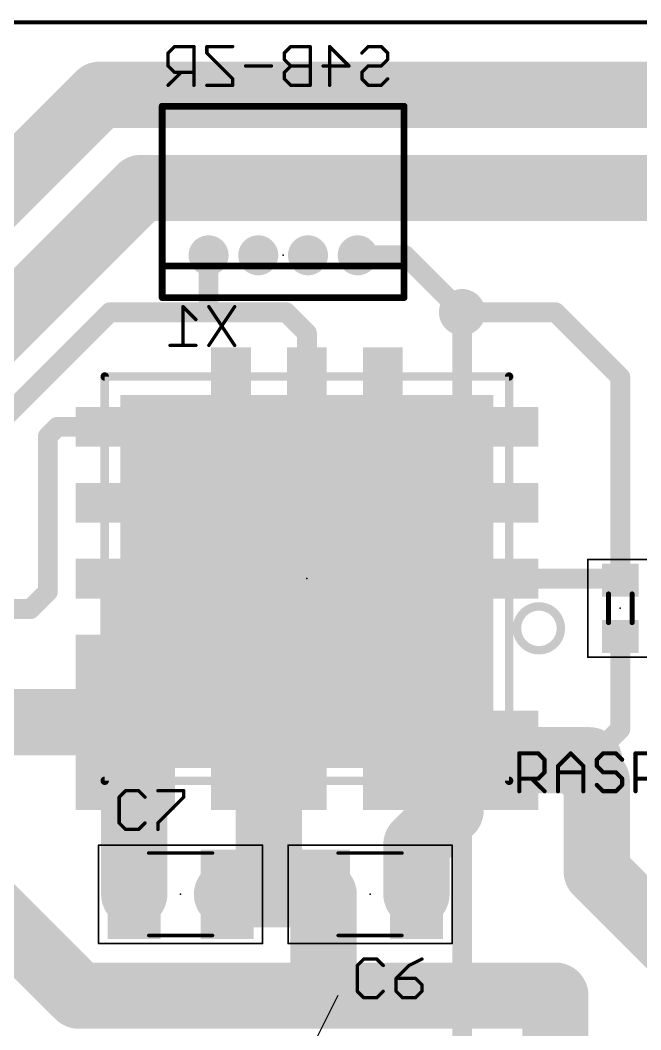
# Model space of a CAD drawing. Extents: x 0.9 to 89, y 3.1 to 59.4.
# Drawn here: x 32.29 to 51.02, y 28.97 to 59.44 of the extents above; entities that cross this region are included whole.
import ezdxf

# ---------------------------------------------------------------- set-up
doc = ezdxf.new("R2010")
doc.units = 0
for name, color, linetype in [('1', 22, 'CONTINUOUS'), ('16', 175, 'CONTINUOUS'), ('17', 82, 'CONTINUOUS'), ('18', 82, 'CONTINUOUS'), ('19', 53, 'CONTINUOUS'), ('21', 253, 'CONTINUOUS'), ('22', 253, 'CONTINUOUS'), ('23', 7, 'CONTINUOUS'), ('24', 7, 'CONTINUOUS'), ('25', 253, 'CONTINUOUS'), ('26', 253, 'CONTINUOUS'), ('27', 253, 'CONTINUOUS'), ('28', 253, 'CONTINUOUS'), ('39', 22, 'CONTINUOUS'), ('41', 22, 'CONTINUOUS'), ('51', 253, 'CONTINUOUS'), ('52', 253, 'CONTINUOUS')]:
    doc.layers.add(name, color=color, linetype=linetype)

# ---------------------------------------------------------------- blocks, each defined once
blk = doc.blocks.new('RECT')
blk.add_solid([(-0.5, -0.5), (0.5, -0.5), (-0.5, 0.5), (0.5, 0.5)])
blk = doc.blocks.new('ROUNDP')
at = {"const_width": 0.5}
blk.add_lwpolyline([(0, -0.25, 1), (0, 0.25, 1), (0, -0.25)], format="xyb", dxfattribs=at)
blk = doc.blocks.new('ROUNDV')
at = {"const_width": 0.5}
blk.add_lwpolyline([(0, -0.25, 1), (0, 0.25, 1), (0, -0.25)], format="xyb", dxfattribs=at)

msp = doc.modelspace()

# ---------------------------------------------------------------- linework, layer by layer
at = {"layer": '1'}
for points, const_width in [([(88.75, 59.375), (3.125, 59.375)], 0.1), ([(28.125, 50.625), (34.6875, 57.1875)], 2), ([(34.6875, 57.1875), (69.6875, 57.1875)], 2), ([(35.9375, 54.375), (29.0625, 47.5)], 2), ([(54.0625, 54.375), (35.9375, 54.375)], 2), ([(37.975, 52.3425), (37.975, 50.775)], 0.6), ([(42.475, 52.3425), (43.9075, 52.3425)], 0.6), ([(43.9075, 52.3425), (45.625, 50.625)], 0.6), ([(31.6325, 47.2575), (35, 50.625)], 0.6), ([(35, 50.625), (38.125, 50.625)], 0.6), ([(37.975, 50.775), (38.125, 50.625)], 0.6), ([(38.125, 50.625), (40.3125, 50.625)], 0.6), ([(40.3125, 50.625), (40.9425, 49.995)], 0.6), ([(45.625, 50.625), (48.4375, 50.625)], 0.6), ([(48.4375, 50.625), (48.75, 50.3125)], 0.6), ([(50.3975, 48.665), (48.75, 50.3125)], 0.6), ([(40.9425, 48.065), (40.9425, 49.995)], 0.6), ([(50.3975, 42.54), (50.3975, 48.665)], 0.6), ([(40.9425, 47.505), (40.9425, 48.065)], 0.6), ([(40.9375, 47.5), (40.9425, 47.505)], 0.6), ([(40.9375, 47.5), (40.9375, 37.1875)], 0.6), ([(33.415, 47.165), (33.125, 46.875)], 0.6), ([(35.4625, 47.165), (33.415, 47.165)], 0.6), ([(33.125, 46.875), (33.125, 42.1875)], 0.6), ([(35.4625, 42.585), (35.4625, 38.25)], 1), ([(46.4225, 42.585), (50.3525, 42.585)], 0.6), ([(50.3525, 42.585), (50.3975, 42.54)], 0.6), ([(33.125, 42.1875), (32.605, 41.6675)], 0.6), ([(31.6325, 41.6675), (32.605, 41.6675)], 0.6), ([(50.3975, 40.84), (50.3975, 38.045)], 0.6), ([(35.4625, 38.25), (28, 38.25)], 2), ([(35.7325, 37.98), (35.4625, 38.25)], 2), ([(35.7325, 33.06), (35.7325, 37.98)], 2), ([(39.7975, 37.105), (39.7975, 33.17)], 2), ([(45.2775, 37.105), (45.2775, 35.59)], 2), ([(45.2775, 37.105), (49.0625, 37.105)], 2), ([(49.0625, 37.105), (49.4575, 37.105)], 2), ([(49.6875, 36.48), (49.0625, 37.105)], 2), ([(50.3975, 38.045), (49.4575, 37.105)], 0.6), ([(39.7975, 37.105), (39.88, 37.1875)], 0.6), ([(39.88, 37.1875), (40.9375, 37.1875)], 0.6), ([(49.6875, 33.75), (49.6875, 36.48)], 2), ([(45.2775, 35.59), (44.2475, 34.56)], 2), ([(44.2475, 33.06), (44.2475, 34.56)], 2), ([(30, 34.0625), (34.0625, 30)], 2), ([(53.3075, 30.13), (49.6875, 33.75)], 2), ([(39.7975, 33.17), (39.6875, 33.06)], 2), ([(39.6875, 33.06), (38.5325, 33.06)], 2), ([(41.4475, 33.06), (39.6875, 33.06)], 2), ([(41.4475, 33.06), (41.4475, 30.4275)], 2), ([(41.4475, 30.4275), (41.875, 30)], 2), ([(41.875, 30), (34.0625, 30)], 2), ([(41.875, 30), (48.4375, 30)], 2)]:
    msp.add_lwpolyline(points, dxfattribs=dict(at, const_width=const_width))
for points, const_width in [([(34.6875, 57.6875, 1), (34.6875, 56.6875)], 1), ([(35.0411, 56.8339, 1), (34.3339, 57.5411)], 1), ([(35.9375, 54.875, 1), (35.9375, 53.875)], 1), ([(36.2911, 54.0214, 1), (35.5839, 54.7286)], 1), ([(38.125, 52.3425, 1), (37.825, 52.3425)], 0.3), ([(42.475, 52.4925, 1), (42.475, 52.1925)], 0.3), ([(44.0136, 52.4486, 1), (43.8014, 52.2364)], 0.3), ([(43.9075, 52.1925, 1), (43.9075, 52.4925)], 0.3), ([(35, 50.775, 1), (35, 50.475)], 0.3), ([(35.1061, 50.5189, 1), (34.8939, 50.7311)], 0.3), ([(38.0811, 50.8811, 1), (37.8689, 50.6689)], 0.3), ([(37.825, 50.775, 1), (38.125, 50.775)], 0.3), ([(38.125, 50.775, 1), (38.125, 50.475)], 0.3), ([(38.125, 50.475, 1), (38.125, 50.775)], 0.3), ([(40.4186, 50.7311, 1), (40.2064, 50.5189)], 0.3), ([(40.3125, 50.475, 1), (40.3125, 50.775)], 0.3), ([(45.625, 50.775, 1), (45.625, 50.475)], 0.3), ([(48.5436, 50.7311, 1), (48.3314, 50.5189)], 0.3), ([(48.4375, 50.475, 1), (48.4375, 50.775)], 0.3), ([(38.0189, 50.5189, 1), (38.2311, 50.7311)], 0.3), ([(45.5189, 50.5189, 1), (45.7311, 50.7311)], 0.3), ([(48.8561, 50.4186, 1), (48.6439, 50.2064)], 0.3), ([(41.0925, 49.995, 1), (40.7925, 49.995)], 0.3), ([(48.6439, 50.2064, 1), (48.8561, 50.4186)], 0.3), ([(40.8364, 49.8889, 1), (41.0486, 50.1011)], 0.3), ([(50.5475, 48.665, 1), (50.2475, 48.665)], 0.3), ([(50.2914, 48.5589, 1), (50.5036, 48.7711)], 0.3), ([(41.0925, 48.065, 1), (40.7925, 48.065)], 0.3), ([(40.7925, 48.065, 1), (41.0925, 48.065)], 0.3), ([(41.0875, 47.5, 1), (40.7875, 47.5)], 0.3), ([(40.8314, 47.6061, 1), (41.0436, 47.3939)], 0.3), ([(40.7925, 47.505, 1), (41.0925, 47.505)], 0.3), ([(41.0486, 47.3989, 1), (40.8364, 47.6111)], 0.3), ([(33.415, 47.315, 1), (33.415, 47.015)], 0.3), ([(33.5211, 47.0589, 1), (33.3089, 47.2711)], 0.3), ([(35.4625, 47.015, 1), (35.4625, 47.315)], 0.3), ([(33.275, 46.875, 1), (32.975, 46.875)], 0.3), ([(33.0189, 46.9811, 1), (33.2311, 46.7689)], 0.3), ([(35.7125, 42.585, 1), (35.2125, 42.585)], 0.5), ([(46.4225, 42.735, 1), (46.4225, 42.435)], 0.3), ([(50.4586, 42.6911, 1), (50.2464, 42.4789)], 0.3), ([(50.2475, 42.54, 1), (50.5475, 42.54)], 0.3), ([(50.2914, 42.4339, 1), (50.5036, 42.6461)], 0.3), ([(50.3525, 42.435, 1), (50.3525, 42.735)], 0.3), ([(33.2311, 42.0814, 1), (33.0189, 42.2936)], 0.3), ([(32.975, 42.1875, 1), (33.275, 42.1875)], 0.3), ([(32.4989, 41.7736, 1), (32.7111, 41.5614)], 0.3), ([(32.605, 41.5175, 1), (32.605, 41.8175)], 0.3), ([(50.5475, 40.84, 1), (50.2475, 40.84)], 0.3), ([(35.8161, 38.6036, 1), (35.1089, 37.8964)], 1), ([(35.4625, 37.75, 1), (35.4625, 38.75)], 1), ([(36.2325, 37.98, 1), (35.2325, 37.98)], 1), ([(35.3789, 37.6264, 1), (36.0861, 38.3336)], 1), ([(35.2125, 38.25, 1), (35.7125, 38.25)], 0.5), ([(40.2975, 37.105, 1), (39.2975, 37.105)], 1), ([(45.7775, 37.105, 1), (44.7775, 37.105)], 1), ([(45.2775, 37.605, 1), (45.2775, 36.605)], 1), ([(49.4161, 37.4586, 1), (48.7089, 36.7514)], 1), ([(49.0625, 37.605, 1), (49.0625, 36.605)], 1), ([(49.0625, 36.605, 1), (49.0625, 37.605)], 1), ([(49.4575, 36.605, 1), (49.4575, 37.605)], 1), ([(50.2475, 38.045, 1), (50.5475, 38.045)], 0.3), ([(50.5036, 37.9389, 1), (50.2914, 38.1511)], 0.3), ([(39.88, 37.3375, 1), (39.88, 37.0375)], 0.3), ([(39.9861, 37.0814, 1), (39.7739, 37.2936)], 0.3), ([(40.9375, 37.0375, 1), (40.9375, 37.3375)], 0.3), ([(50.1875, 36.48, 1), (49.1875, 36.48)], 1), ([(39.6914, 37.2111, 1), (39.9036, 36.9989)], 0.3), ([(40.7875, 37.1875, 1), (41.0875, 37.1875)], 0.3), ([(49.3339, 36.1264, 1), (50.0411, 36.8336)], 1), ([(49.3514, 37.2111, 1), (49.5636, 36.9989)], 0.3), ([(45.6311, 35.2364, 1), (44.9239, 35.9436)], 1), ([(44.7775, 35.59, 1), (45.7775, 35.59)], 1), ([(43.8939, 34.9136, 1), (44.6011, 34.2064)], 1), ([(44.7475, 34.56, 1), (43.7475, 34.56)], 1), ([(50.0411, 34.1036, 1), (49.3339, 33.3964)], 1), ([(40.1511, 32.8164, 1), (39.4439, 33.5236)], 1), ([(49.1875, 33.75, 1), (50.1875, 33.75)], 1), ([(38.5325, 33.56, 1), (38.5325, 32.56)], 1), ([(39.3339, 33.4136, 1), (40.0411, 32.7064)], 1), ([(39.6875, 33.56, 1), (39.6875, 32.56)], 1), ([(39.6875, 32.56, 1), (39.6875, 33.56)], 1), ([(41.9475, 33.06, 1), (40.9475, 33.06)], 1), ([(41.4475, 32.56, 1), (41.4475, 33.56)], 1), ([(35.2325, 33.06, 1), (36.2325, 33.06)], 1), ([(39.2975, 33.17, 1), (40.2975, 33.17)], 1), ([(43.7475, 33.06, 1), (44.7475, 33.06)], 1), ([(41.8011, 30.7811, 1), (41.0939, 30.0739)], 1), ([(34.0625, 30.5, 1), (34.0625, 29.5)], 1), ([(33.7089, 29.6464, 1), (34.4161, 30.3536)], 1), ([(40.9475, 30.4275, 1), (41.9475, 30.4275)], 1), ([(41.875, 30.5, 1), (41.875, 29.5)], 1), ([(41.5214, 29.6464, 1), (42.2286, 30.3536)], 1), ([(41.875, 29.5, 1), (41.875, 30.5)], 1), ([(48.4375, 29.5, 1), (48.4375, 30.5)], 1)]:
    msp.add_lwpolyline(points, format="xyb", dxfattribs=dict(at, const_width=const_width))
at = {"layer": '16'}
for points, const_width in [([(45.625, 27.1875), (45.625, 50.625)], 0.6), ([(48.4375, 30), (48.4375, 5.625)], 2)]:
    msp.add_lwpolyline(points, dxfattribs=dict(at, const_width=const_width))
for points, const_width in [([(45.775, 50.625, 1), (45.475, 50.625)], 0.3), ([(48.9375, 30, 1), (47.9375, 30)], 1)]:
    msp.add_lwpolyline(points, format="xyb", dxfattribs=dict(at, const_width=const_width))
at = {"layer": '19'}
msp.add_line((41.875, 30), (40.625, 27.5), dxfattribs=at)
at = {"layer": '21'}
for points, const_width in [([(85.4375, 59.375), (6.4375, 59.375)], 0.127), ([(47.0425, 48.685), (34.8425, 48.685)], 0.254), ([(34.8425, 48.685), (34.8425, 36.485)], 0.254), ([(47.0425, 36.485), (47.0425, 48.685)], 0.254), ([(34.8425, 36.485), (47.0425, 36.485)], 0.254)]:
    msp.add_lwpolyline(points, dxfattribs=dict(at, const_width=const_width))
for points, const_width in [([(34.8425, 48.7485, 1), (34.8425, 48.6215)], 0.127), ([(34.906, 48.685, 1), (34.779, 48.685)], 0.127), ([(47.106, 48.685, 1), (46.979, 48.685)], 0.127), ([(47.0425, 48.6215, 1), (47.0425, 48.7485)], 0.127), ([(47.9425, 40.4237, 1), (47.9425, 41.7463, 1), (47.9425, 40.4237)], 0.254), ([(34.8425, 36.5485, 1), (34.8425, 36.4215)], 0.127), ([(47.0425, 36.4215, 1), (47.0425, 36.5485)], 0.127), ([(34.779, 36.485, 1), (34.906, 36.485)], 0.127), ([(46.979, 36.485, 1), (47.106, 36.485)], 0.127)]:
    msp.add_lwpolyline(points, format="xyb", dxfattribs=dict(at, const_width=const_width))
at = {"layer": '22', "const_width": 0.2032}
for points in [[(43.875, 56.8425), (36.575, 56.8425)], [(36.575, 56.8425), (36.575, 51.0675)], [(43.875, 51.0675), (43.875, 56.8425)], [(43.875, 51.0675), (36.575, 51.0675)]]:
    msp.add_lwpolyline(points, dxfattribs=at)
at = {"layer": '22', "const_width": 0.1016}
for points in [[(36.575, 56.8933, 1), (36.575, 56.7917)], [(36.6258, 56.8425, 1), (36.5242, 56.8425)], [(43.9258, 56.8425, 1), (43.8242, 56.8425)], [(43.875, 56.7917, 1), (43.875, 56.8933)], [(36.575, 51.1183, 1), (36.575, 51.0167)], [(36.5242, 51.0675, 1), (36.6258, 51.0675)], [(43.8242, 51.0675, 1), (43.9258, 51.0675)], [(43.875, 51.0167, 1), (43.875, 51.1183)]]:
    msp.add_lwpolyline(points, format="xyb", dxfattribs=at)
at = {"layer": '23'}
for p in [(40.9425, 42.585), (50.3975, 41.69), (37.1325, 33.06), (42.8475, 33.06)]:
    msp.add_point(p, dxfattribs=at)
at = {"layer": '24'}
msp.add_point((40.225, 52.3425), dxfattribs=at)
at = {"layer": '25', "const_width": 0.0508}
for points in [[(35.2603, 36.0083, 1), (35.2963, 35.9723)], [(35.3037, 35.9903, 1), (35.2529, 35.9903)], [(35.4732, 36.2106, 1), (35.4732, 36.1598)], [(35.4912, 36.1672, 1), (35.4552, 36.2032)], [(35.881, 36.2032, 1), (35.845, 36.1672)], [(35.863, 36.1598, 1), (35.863, 36.2106)], [(36.0399, 35.9723, 1), (36.0759, 36.0083)], [(36.4477, 36.2106, 1), (36.4477, 36.1598)], [(37.2527, 36.1852, 1), (37.2019, 36.1852)], [(37.2019, 35.9903, 1), (37.2527, 35.9903)], [(37.2453, 35.9723, 1), (37.2093, 36.0083)], [(37.2273, 36.1598, 1), (37.2273, 36.2106)], [(35.2963, 35.2287, 1), (35.2603, 35.1927)], [(35.2529, 35.2107, 1), (35.3037, 35.2107)], [(35.4732, 35.0412, 1), (35.4732, 34.9904)], [(35.4552, 34.9978, 1), (35.4912, 35.0338)], [(35.845, 35.0338, 1), (35.881, 34.9978)], [(35.863, 34.9904, 1), (35.863, 35.0412)], [(36.0759, 35.1927, 1), (36.0399, 35.2287)], [(36.4297, 35.2287, 1), (36.4657, 35.1927)], [(36.4731, 35.2107, 1), (36.4223, 35.2107)], [(36.4223, 35.0158, 1), (36.4731, 35.0158)], [(42.6594, 31.1306, 1), (42.6594, 31.0798)], [(42.6774, 31.0872, 1), (42.6414, 31.1232)], [(43.0672, 31.1232, 1), (43.0312, 31.0872)], [(43.0492, 31.0798, 1), (43.0492, 31.1306)], [(44.4249, 31.0825, 1), (44.4021, 31.1279)], [(42.4465, 30.9283, 1), (42.4825, 30.8923)], [(42.4899, 30.9103, 1), (42.4391, 30.9103)], [(43.2261, 30.8923, 1), (43.2621, 30.9283)], [(44.0123, 30.933, 1), (44.0351, 30.8876)], [(44.0417, 30.8923, 1), (44.0057, 30.9283)], [(43.6159, 30.5385, 1), (43.6519, 30.5025)], [(43.6593, 30.5205, 1), (43.6085, 30.5205)], [(43.6339, 30.5459, 1), (43.6339, 30.4951)], [(44.2366, 30.5385, 1), (44.2006, 30.5025)], [(44.2186, 30.4951, 1), (44.2186, 30.5459)], [(42.4825, 30.1487, 1), (42.4465, 30.1127)], [(43.2621, 30.1127, 1), (43.2261, 30.1487)], [(43.6519, 30.1487, 1), (43.6159, 30.1127)], [(44.4389, 30.3256, 1), (44.3881, 30.3256)], [(44.3955, 30.3076, 1), (44.4315, 30.3436)], [(44.4315, 30.1127, 1), (44.3955, 30.1487)], [(42.4391, 30.1307, 1), (42.4899, 30.1307)], [(42.6594, 29.9612, 1), (42.6594, 29.9104)], [(42.6414, 29.9178, 1), (42.6774, 29.9538)], [(43.0312, 29.9538, 1), (43.0672, 29.9178)], [(43.0492, 29.9104, 1), (43.0492, 29.9612)], [(43.6085, 30.1307, 1), (43.6593, 30.1307)], [(43.8288, 29.9612, 1), (43.8288, 29.9104)], [(43.8108, 29.9178, 1), (43.8468, 29.9538)], [(44.2006, 29.9538, 1), (44.2366, 29.9178)], [(44.2186, 29.9104, 1), (44.2186, 29.9612)], [(44.3881, 30.1307, 1), (44.4389, 30.1307)]]:
    msp.add_lwpolyline(points, format="xyb", dxfattribs=at)
at = {"layer": '25', "const_width": 0.1016}
for points in [[(35.4732, 36.1852), (35.2783, 35.9903)], [(35.2783, 35.9903), (35.2783, 35.2107)], [(35.863, 36.1852), (35.4732, 36.1852)], [(36.0579, 35.9903), (35.863, 36.1852)], [(36.4477, 36.1852), (37.2273, 36.1852)], [(37.2273, 35.9903), (36.4477, 35.2107)], [(37.2273, 36.1852), (37.2273, 35.9903)], [(35.2783, 35.2107), (35.4732, 35.0158)], [(35.4732, 35.0158), (35.863, 35.0158)], [(35.863, 35.0158), (36.0579, 35.2107)], [(36.4477, 35.2107), (36.4477, 35.0158)], [(42.6594, 31.1052), (42.4645, 30.9103)], [(43.0492, 31.1052), (42.6594, 31.1052)], [(43.2441, 30.9103), (43.0492, 31.1052)], [(44.4135, 31.1052), (44.0237, 30.9103)], [(42.4645, 30.9103), (42.4645, 30.1307)], [(44.0237, 30.9103), (43.6339, 30.5205)], [(43.6339, 30.5205), (43.6339, 30.1307)], [(44.2186, 30.5205), (43.6339, 30.5205)], [(44.4135, 30.3256), (44.2186, 30.5205)], [(42.4645, 30.1307), (42.6594, 29.9358)], [(43.0492, 29.9358), (43.2441, 30.1307)], [(43.6339, 30.1307), (43.8288, 29.9358)], [(44.2186, 29.9358), (44.4135, 30.1307)], [(44.4135, 30.1307), (44.4135, 30.3256)], [(42.6594, 29.9358), (43.0492, 29.9358)], [(43.8288, 29.9358), (44.2186, 29.9358)]]:
    msp.add_lwpolyline(points, dxfattribs=at)
at = {"layer": '26', "const_width": 0.0508}
for points in [[(37.2218, 50.8107, 1), (37.1858, 50.7747)], [(37.2292, 50.7927, 1), (37.1784, 50.7927)], [(38.0045, 50.8068, 1), (37.9623, 50.7786)], [(38.7841, 50.7786, 1), (38.7419, 50.8068)], [(37.5756, 50.3849, 1), (37.6116, 50.4209)], [(36.814, 49.6487, 1), (36.814, 49.5979)], [(37.5936, 49.5979, 1), (37.5936, 49.6487)], [(37.1784, 49.6233, 1), (37.2292, 49.6233)], [(37.9623, 49.6374, 1), (38.0045, 49.6092)], [(38.7419, 49.6092, 1), (38.7841, 49.6374)]]:
    msp.add_lwpolyline(points, format="xyb", dxfattribs=at)
at = {"layer": '26', "const_width": 0.1016}
for points in [[(37.5936, 50.4029), (37.2038, 50.7927)], [(37.2038, 50.7927), (37.2038, 49.6233)], [(38.763, 50.7927), (37.9834, 49.6233)], [(37.9834, 50.7927), (38.763, 49.6233)], [(37.5936, 49.6233), (36.814, 49.6233)]]:
    msp.add_lwpolyline(points, dxfattribs=at)
at = {"layer": '27', "const_width": 0.127}
for points in [[(47.3498, 36.1685), (47.3498, 37.3125)], [(47.3498, 37.3125), (47.9218, 37.3125)], [(47.9218, 37.3125), (48.1125, 37.1218)], [(48.1125, 37.1218), (48.1125, 36.7405)], [(48.5192, 36.9312), (48.9005, 37.3125)], [(48.9005, 37.3125), (49.2819, 36.9312)], [(49.8793, 37.3125), (49.6886, 37.1218)], [(49.6886, 37.1218), (49.6886, 36.9312)], [(50.2606, 37.3125), (49.8793, 37.3125)], [(50.4513, 37.1218), (50.2606, 37.3125)], [(50.858, 36.1685), (50.858, 37.3125)], [(50.858, 37.3125), (51.43, 37.3125)], [(48.5192, 36.1685), (48.5192, 36.9312)], [(49.2819, 36.9312), (49.2819, 36.1685)], [(49.6886, 36.9312), (49.8793, 36.7405)], [(47.9218, 36.5498), (47.3498, 36.5498)], [(47.7311, 36.5498), (48.1125, 36.1685)], [(48.1125, 36.7405), (47.9218, 36.5498)], [(48.5192, 36.7405), (49.2819, 36.7405)], [(49.8793, 36.7405), (50.2606, 36.7405)], [(50.2606, 36.7405), (50.4513, 36.5498)], [(50.4513, 36.5498), (50.4513, 36.3592)], [(51.43, 36.5498), (50.858, 36.5498)], [(49.8793, 36.1685), (49.6886, 36.3592)], [(50.4513, 36.3592), (50.2606, 36.1685)], [(50.2606, 36.1685), (49.8793, 36.1685)]]:
    msp.add_lwpolyline(points, dxfattribs=at)
at = {"layer": '27', "const_width": 0.0635}
for points in [[(47.3816, 37.3125, 1), (47.3181, 37.3125)], [(47.3498, 37.3442, 1), (47.3498, 37.2807)], [(47.9442, 37.3349, 1), (47.8993, 37.29)], [(47.9218, 37.2807, 1), (47.9218, 37.3442)], [(48.1442, 37.1218, 1), (48.0807, 37.1218)], [(48.09, 37.0994, 1), (48.1349, 37.1443)], [(48.923, 37.3349, 1), (48.8781, 37.29)], [(48.923, 37.29, 1), (48.8781, 37.3349)], [(49.7204, 37.1218, 1), (49.6569, 37.1218)], [(49.6662, 37.1443, 1), (49.7111, 37.0994)], [(49.8793, 37.3442, 1), (49.8793, 37.2807)], [(49.9017, 37.29, 1), (49.8568, 37.3349)], [(50.283, 37.3349, 1), (50.2381, 37.29)], [(50.2606, 37.2807, 1), (50.2606, 37.3442)], [(50.4288, 37.0994, 1), (50.4737, 37.1443)], [(50.858, 37.3442, 1), (50.858, 37.2807)], [(50.8898, 37.3125, 1), (50.8263, 37.3125)], [(48.551, 36.9312, 1), (48.4875, 36.9312)], [(48.4968, 36.9536, 1), (48.5417, 36.9087)], [(49.3136, 36.9312, 1), (49.2501, 36.9312)], [(49.2594, 36.9087, 1), (49.3043, 36.9536)], [(49.6569, 36.9312, 1), (49.7204, 36.9312)], [(49.7111, 36.9536, 1), (49.6662, 36.9087)], [(47.3498, 36.5816, 1), (47.3498, 36.5181)], [(47.7536, 36.5723, 1), (47.7087, 36.5274)], [(47.8993, 36.5723, 1), (47.9442, 36.5274)], [(47.9218, 36.5181, 1), (47.9218, 36.5816)], [(48.0807, 36.7405, 1), (48.1442, 36.7405)], [(48.1349, 36.718, 1), (48.09, 36.7629)], [(48.5192, 36.7722, 1), (48.5192, 36.7087)], [(49.2819, 36.7087, 1), (49.2819, 36.7722)], [(49.8793, 36.7722, 1), (49.8793, 36.7087)], [(49.8568, 36.718, 1), (49.9017, 36.7629)], [(50.283, 36.7629, 1), (50.2381, 36.718)], [(50.2606, 36.7087, 1), (50.2606, 36.7722)], [(50.483, 36.5498, 1), (50.4195, 36.5498)], [(50.4288, 36.5274, 1), (50.4737, 36.5723)], [(50.858, 36.5816, 1), (50.858, 36.5181)], [(49.7111, 36.3816, 1), (49.6662, 36.3367)], [(50.4195, 36.3592, 1), (50.483, 36.3592)], [(50.4737, 36.3367, 1), (50.4288, 36.3816)], [(47.3181, 36.1685, 1), (47.3816, 36.1685)], [(48.09, 36.146, 1), (48.1349, 36.191)], [(48.4875, 36.1685, 1), (48.551, 36.1685)], [(49.2501, 36.1685, 1), (49.3136, 36.1685)], [(49.8793, 36.2003, 1), (49.8793, 36.1367)], [(49.8568, 36.146, 1), (49.9017, 36.191)], [(50.2381, 36.191, 1), (50.283, 36.146)], [(50.2606, 36.1367, 1), (50.2606, 36.2003)], [(50.8263, 36.1685, 1), (50.8898, 36.1685)]]:
    msp.add_lwpolyline(points, format="xyb", dxfattribs=at)
at = {"layer": '28', "const_width": 0.1016}
for points in [[(36.9489, 58.6427), (36.754, 58.4478)], [(37.5336, 58.6427), (36.9489, 58.6427)], [(37.5336, 57.4733), (37.5336, 58.6427)], [(38.703, 58.6427), (37.9234, 58.6427)], [(37.9234, 58.6427), (37.9234, 58.4478)], [(40.4571, 58.6427), (40.2622, 58.4478)], [(41.0418, 58.6427), (40.4571, 58.6427)], [(41.0418, 57.4733), (41.0418, 58.6427)], [(41.6265, 57.4733), (41.6265, 58.6427)], [(41.6265, 58.6427), (42.2112, 58.058)], [(42.601, 58.4478), (42.7959, 58.6427)], [(42.7959, 58.6427), (43.1857, 58.6427)], [(43.1857, 58.6427), (43.3806, 58.4478)], [(36.754, 58.4478), (36.754, 58.058)], [(37.9234, 58.4478), (38.703, 57.6682)], [(40.2622, 58.4478), (40.2622, 58.2529)], [(40.2622, 58.2529), (40.4571, 58.058)], [(43.3806, 58.2529), (43.1857, 58.058)], [(43.3806, 58.4478), (43.3806, 58.2529)], [(36.754, 58.058), (36.9489, 57.8631)], [(37.1438, 57.8631), (36.754, 57.4733)], [(36.9489, 57.8631), (37.5336, 57.8631)], [(39.8724, 58.058), (39.0928, 58.058)], [(40.4571, 58.058), (40.2622, 57.8631)], [(40.2622, 57.8631), (40.2622, 57.6682)], [(41.0418, 58.058), (40.4571, 58.058)], [(42.2112, 58.058), (41.4316, 58.058)], [(42.7959, 58.058), (42.601, 57.8631)], [(42.601, 57.8631), (42.601, 57.6682)], [(43.1857, 58.058), (42.7959, 58.058)], [(38.703, 57.6682), (38.703, 57.4733)], [(40.2622, 57.6682), (40.4571, 57.4733)], [(42.601, 57.6682), (42.7959, 57.4733)], [(43.1857, 57.4733), (43.3806, 57.6682)], [(38.703, 57.4733), (37.9234, 57.4733)], [(40.4571, 57.4733), (41.0418, 57.4733)], [(42.7959, 57.4733), (43.1857, 57.4733)]]:
    msp.add_lwpolyline(points, dxfattribs=at)
at = {"layer": '28', "const_width": 0.0508}
for points in [[(36.9489, 58.6681, 1), (36.9489, 58.6173)], [(36.9669, 58.6247, 1), (36.931, 58.6607)], [(37.559, 58.6427, 1), (37.5082, 58.6427)], [(37.5336, 58.6173, 1), (37.5336, 58.6681)], [(37.9234, 58.6681, 1), (37.9234, 58.6173)], [(37.9488, 58.6427, 1), (37.898, 58.6427)], [(38.703, 58.6173, 1), (38.703, 58.6681)], [(40.4571, 58.6681, 1), (40.4571, 58.6173)], [(40.4751, 58.6247, 1), (40.4391, 58.6607)], [(41.0672, 58.6427, 1), (41.0164, 58.6427)], [(41.0418, 58.6173, 1), (41.0418, 58.6681)], [(41.6445, 58.6607, 1), (41.6085, 58.6247)], [(41.6519, 58.6427, 1), (41.6011, 58.6427)], [(42.7959, 58.6681, 1), (42.7959, 58.6173)], [(42.8139, 58.6247, 1), (42.7779, 58.6607)], [(43.2037, 58.6607, 1), (43.1677, 58.6247)], [(43.1857, 58.6173, 1), (43.1857, 58.6681)], [(36.7794, 58.4478, 1), (36.7286, 58.4478)], [(36.7361, 58.4658, 1), (36.772, 58.4298)], [(37.9414, 58.4658, 1), (37.9055, 58.4298)], [(37.898, 58.4478, 1), (37.9488, 58.4478)], [(40.2442, 58.4658, 1), (40.2802, 58.4298)], [(40.2802, 58.2709, 1), (40.2442, 58.2349)], [(40.2876, 58.4478, 1), (40.2368, 58.4478)], [(40.2368, 58.2529, 1), (40.2876, 58.2529)], [(42.583, 58.4658, 1), (42.619, 58.4298)], [(43.406, 58.4478, 1), (43.3552, 58.4478)], [(43.3552, 58.2529, 1), (43.406, 58.2529)], [(43.3626, 58.4298, 1), (43.3986, 58.4658)], [(43.3986, 58.2349, 1), (43.3626, 58.2709)], [(36.772, 58.076, 1), (36.7361, 58.04)], [(36.7286, 58.058, 1), (36.7794, 58.058)], [(36.9489, 57.8885, 1), (36.9489, 57.8377)], [(36.931, 57.8451, 1), (36.9669, 57.8811)], [(37.1618, 57.8451, 1), (37.1259, 57.8811)], [(37.5336, 57.8377, 1), (37.5336, 57.8885)], [(39.0928, 58.0834, 1), (39.0928, 58.0326)], [(39.8724, 58.0326, 1), (39.8724, 58.0834)], [(40.2442, 57.8811, 1), (40.2802, 57.8451)], [(40.2876, 57.8631, 1), (40.2368, 57.8631)], [(40.4571, 58.0834, 1), (40.4571, 58.0326)], [(40.4751, 58.04, 1), (40.4391, 58.076)], [(40.4391, 58.04, 1), (40.4751, 58.076)], [(41.0418, 58.0326, 1), (41.0418, 58.0834)], [(41.4316, 58.0834, 1), (41.4316, 58.0326)], [(42.1932, 58.04, 1), (42.2292, 58.076)], [(42.2112, 58.0326, 1), (42.2112, 58.0834)], [(42.583, 57.8811, 1), (42.619, 57.8451)], [(42.6264, 57.8631, 1), (42.5756, 57.8631)], [(42.7959, 58.0834, 1), (42.7959, 58.0326)], [(42.8139, 58.04, 1), (42.7779, 58.076)], [(43.1677, 58.076, 1), (43.2037, 58.04)], [(43.1857, 58.0326, 1), (43.1857, 58.0834)], [(38.7284, 57.6682, 1), (38.6776, 57.6682)], [(38.685, 57.6502, 1), (38.721, 57.6862)], [(40.2802, 57.6862, 1), (40.2442, 57.6502)], [(40.2368, 57.6682, 1), (40.2876, 57.6682)], [(42.619, 57.6862, 1), (42.583, 57.6502)], [(42.5756, 57.6682, 1), (42.6264, 57.6682)], [(43.3986, 57.6502, 1), (43.3626, 57.6862)], [(36.7361, 57.4913, 1), (36.772, 57.4553)], [(37.5082, 57.4733, 1), (37.559, 57.4733)], [(37.9234, 57.4987, 1), (37.9234, 57.4479)], [(38.6776, 57.4733, 1), (38.7284, 57.4733)], [(38.703, 57.4479, 1), (38.703, 57.4987)], [(40.4571, 57.4987, 1), (40.4571, 57.4479)], [(40.4391, 57.4553, 1), (40.4751, 57.4913)], [(41.0164, 57.4733, 1), (41.0672, 57.4733)], [(41.0418, 57.4479, 1), (41.0418, 57.4987)], [(41.6011, 57.4733, 1), (41.6519, 57.4733)], [(42.7959, 57.4987, 1), (42.7959, 57.4479)], [(42.7779, 57.4553, 1), (42.8139, 57.4913)], [(43.1677, 57.4913, 1), (43.2037, 57.4553)], [(43.1857, 57.4479, 1), (43.1857, 57.4987)]]:
    msp.add_lwpolyline(points, format="xyb", dxfattribs=at)
at = {"layer": '39', "const_width": 0.0508}
for points in [[(49.4145, 40.217), (49.4145, 43.163)], [(49.4145, 43.163), (51.3805, 43.163)], [(51.3805, 40.217), (49.4145, 40.217)], [(34.6595, 34.543), (39.6055, 34.543)], [(34.6595, 31.577), (34.6595, 34.543)], [(39.6055, 34.543), (39.6055, 31.577)], [(40.3745, 34.543), (45.3205, 34.543)], [(40.3745, 31.577), (40.3745, 34.543)], [(45.3205, 34.543), (45.3205, 31.577)], [(39.6055, 31.577), (34.6595, 31.577)], [(45.3205, 31.577), (40.3745, 31.577)]]:
    msp.add_lwpolyline(points, dxfattribs=at)
at = {"layer": '39', "const_width": 0.0254}
for points in [[(49.4272, 43.163, 1), (49.4018, 43.163)], [(49.4145, 43.1757, 1), (49.4145, 43.1503)], [(49.4145, 40.2297, 1), (49.4145, 40.2043)], [(49.4018, 40.217, 1), (49.4272, 40.217)], [(34.6595, 34.5557, 1), (34.6595, 34.5303)], [(34.6722, 34.543, 1), (34.6468, 34.543)], [(39.6182, 34.543, 1), (39.5928, 34.543)], [(39.6055, 34.5303, 1), (39.6055, 34.5557)], [(40.3745, 34.5557, 1), (40.3745, 34.5303)], [(40.3872, 34.543, 1), (40.3618, 34.543)], [(45.3332, 34.543, 1), (45.3078, 34.543)], [(45.3205, 34.5303, 1), (45.3205, 34.5557)], [(34.6595, 31.5897, 1), (34.6595, 31.5643)], [(34.6468, 31.577, 1), (34.6722, 31.577)], [(39.5928, 31.577, 1), (39.6182, 31.577)], [(39.6055, 31.5643, 1), (39.6055, 31.5897)], [(40.3745, 31.5897, 1), (40.3745, 31.5643)], [(40.3618, 31.577, 1), (40.3872, 31.577)], [(45.3078, 31.577, 1), (45.3332, 31.577)], [(45.3205, 31.5643, 1), (45.3205, 31.5897)]]:
    msp.add_lwpolyline(points, format="xyb", dxfattribs=at)
at = {"layer": '51'}
for points, const_width in [([(50.0415, 42.122), (50.0415, 41.258)], 0.1524), ([(50.7535, 41.258), (50.7535, 42.122)], 0.1524), ([(36.1673, 34.3046), (38.0977, 34.3046)], 0.1016), ([(43.8127, 34.3046), (41.8823, 34.3046)], 0.1016), ([(36.1673, 31.8154), (38.0977, 31.8154)], 0.1016), ([(43.8127, 31.8154), (41.8823, 31.8154)], 0.1016)]:
    msp.add_lwpolyline(points, dxfattribs=dict(at, const_width=const_width))
for points, const_width in [([(50.0796, 42.122, 1), (50.0034, 42.122)], 0.0762), ([(50.7916, 42.122, 1), (50.7154, 42.122)], 0.0762), ([(50.0034, 41.258, 1), (50.0796, 41.258)], 0.0762), ([(50.7154, 41.258, 1), (50.7916, 41.258)], 0.0762), ([(36.1673, 34.33, 1), (36.1673, 34.2792)], 0.0508), ([(38.0977, 34.2792, 1), (38.0977, 34.33)], 0.0508), ([(41.8823, 34.33, 1), (41.8823, 34.2792)], 0.0508), ([(43.8127, 34.2792, 1), (43.8127, 34.33)], 0.0508), ([(36.1673, 31.8408, 1), (36.1673, 31.79)], 0.0508), ([(38.0977, 31.79, 1), (38.0977, 31.8408)], 0.0508), ([(41.8823, 31.8408, 1), (41.8823, 31.79)], 0.0508), ([(43.8127, 31.79, 1), (43.8127, 31.8408)], 0.0508)]:
    msp.add_lwpolyline(points, format="xyb", dxfattribs=dict(at, const_width=const_width))
at = {"layer": '52', "const_width": 0.2032}
msp.add_lwpolyline([(36.675, 52.0175), (43.775, 52.0175)], dxfattribs=at)
at = {"layer": '52', "const_width": 0.1016}
for points in [[(36.675, 52.0683, 1), (36.675, 51.9667)], [(43.775, 51.9667, 1), (43.775, 52.0683)]]:
    msp.add_lwpolyline(points, format="xyb", dxfattribs=at)

# ---------------------------------------------------------------- block references
at = {"layer": '1', "rotation": 180}
for p, xscale, yscale in [((38.6525, 48.065), 1.2, 3), ((40.9425, 48.065), 1.2, 3), ((43.2325, 48.065), 1.2, 3), ((35.4625, 47.165), 3, 1.2), ((46.4225, 47.165), 3, 1.2), ((34.7125, 44.875), 1.5, 1.2), ((46.4225, 44.875), 3, 1.2), ((35.4625, 42.585), 3, 1.2), ((46.4225, 42.585), 3, 1.2), ((35.4625, 38.25), 3, 5.29), ((39.7975, 37.105), 3.49, 3), ((45.2775, 37.105), 5.29, 3), ((41.4475, 33.06), 1.6, 2.7), ((44.2475, 33.06), 1.6, 2.7)]:
    msp.add_blockref('RECT', p, dxfattribs=dict(at, xscale=xscale, yscale=yscale))
at = {"layer": '1', "yscale": 1.1, "rotation": 270}
for p in [(50.3975, 42.54), (50.3975, 40.84)]:
    msp.add_blockref('RECT', p, dxfattribs=at)
at = {"layer": '1', "xscale": 1.6, "yscale": 2.7}
for p in [(35.7325, 33.06), (38.5325, 33.06)]:
    msp.add_blockref('RECT', p, dxfattribs=at)
at = {"layer": '17', "xscale": 1.208, "yscale": 1.208}
for p in [(37.975, 52.3425), (37.975, 52.3425), (39.475, 52.3425), (39.475, 52.3425), (40.975, 52.3425), (40.975, 52.3425), (42.475, 52.3425), (42.475, 52.3425)]:
    msp.add_blockref('ROUNDP', p, dxfattribs=at)
at = {"layer": '18'}
for p, xscale, yscale in [((45.625, 50.625), 1.4, 1.4), ((45.625, 50.625), 1.4, 1.4), ((48.4375, 30), 1.5, 1.5), ((48.4375, 30), 1.5, 1.5)]:
    msp.add_blockref('ROUNDV', p, dxfattribs=dict(at, xscale=xscale, yscale=yscale))
at = {"layer": '41', "xscale": 11.25, "yscale": 11.25}
msp.add_blockref('RECT', (40.9375, 42.5), dxfattribs=at)
at = {"layer": '51'}
for p, xscale, yscale, rotation in [((50.3975, 42.325), 0.4064, 0.8636, 270), ((50.3975, 41.055), 0.4064, 0.8636, 270), ((41.5207, 33.0646), 0.7501, 2.5999, 180), ((44.1743, 33.0555), 0.7501, 2.5999, 180)]:
    msp.add_blockref('RECT', p, dxfattribs=dict(at, xscale=xscale, yscale=yscale, rotation=rotation))
at = {"layer": '51', "xscale": 0.7501, "yscale": 2.5999}
for p in [(35.8058, 33.0646), (38.4593, 33.0555)]:
    msp.add_blockref('RECT', p, dxfattribs=at)

doc.saveas('drawing.dxf')
